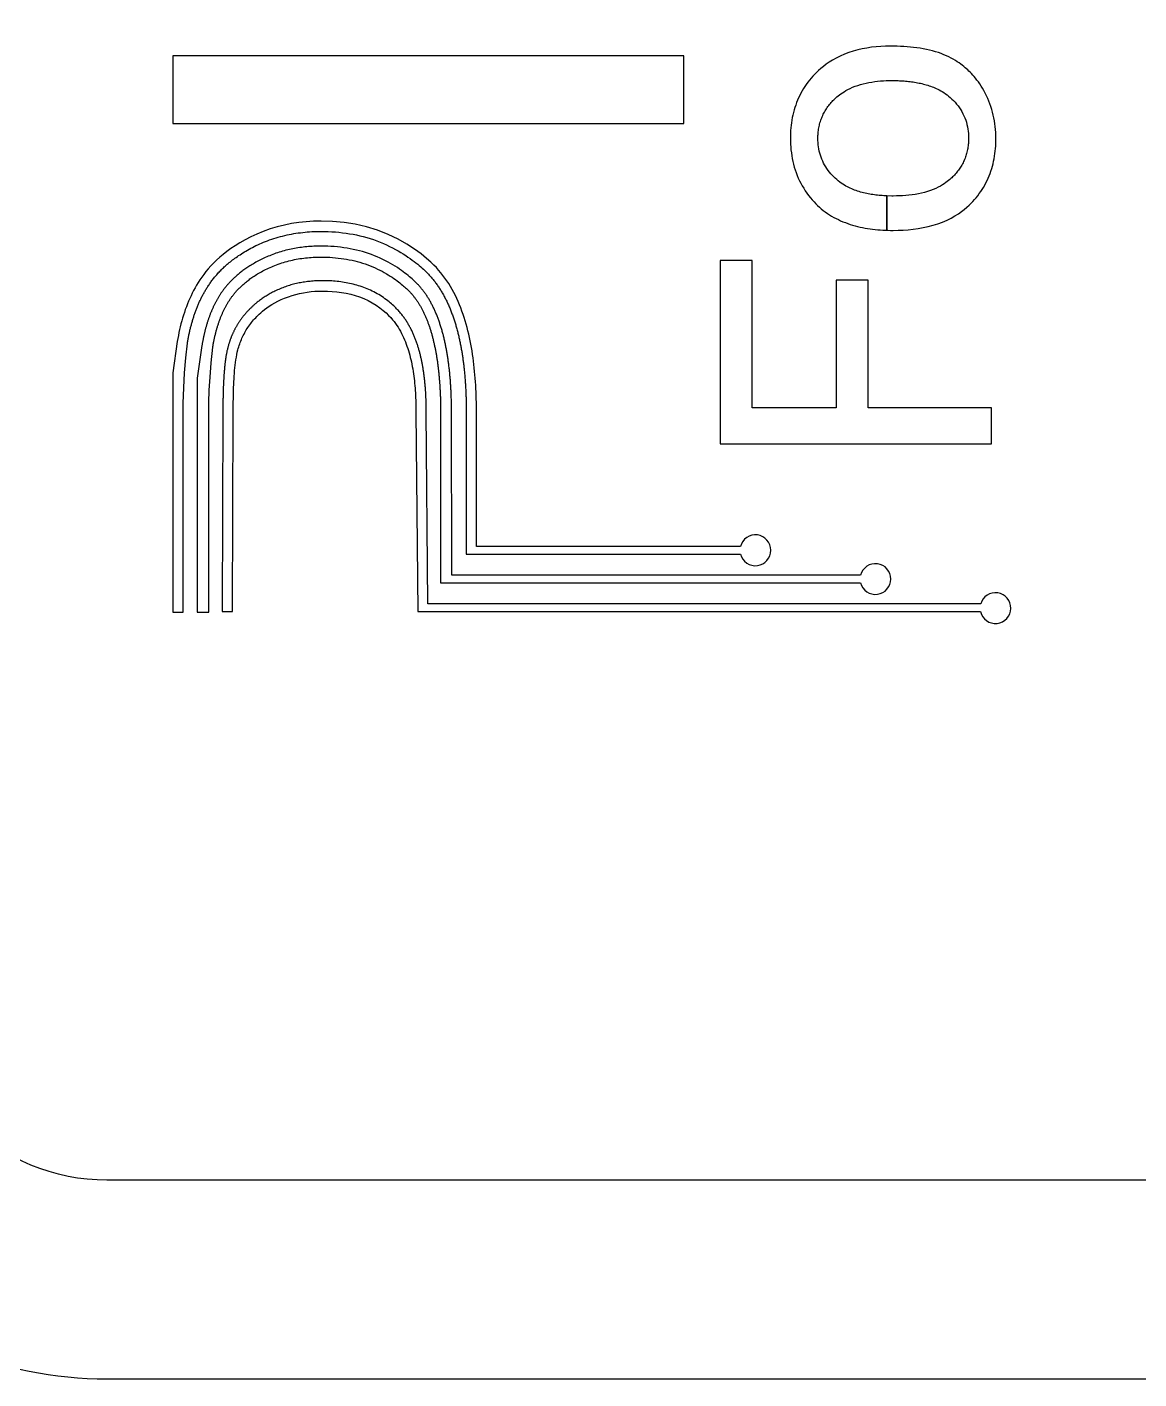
# Model space of a CAD drawing. Header units: millimetres. Extents: x 0 to 20, y 0 to 10.
# Drawn here: x 1.31 to 1.87, y 1.15 to 1.831 of the extents above; entities that cross this region are included whole.
import ezdxf

# ---------------------------------------------------------------- set-up
doc = ezdxf.new("R2010")
doc.units = ezdxf.units.MM
doc.header["$MEASUREMENT"] = 0
for name, color, linetype in [('Etch Layer 1', 10, 'Continuous'), ('Etch Layer 2', 112, 'Continuous'), ('Metal Layer 1', 52, 'Continuous')]:
    doc.layers.add(name, color=color, linetype=linetype)

msp = doc.modelspace()

# ---------------------------------------------------------------- linework, layer by layer
at = {"layer": 'Etch Layer 1'}
msp.add_lwpolyline([(3.7715, 1.25), (1.35, 1.25, -0.414214), (1.25, 1.35), (1.25, 4.475, 0.414214), (1.15, 4.575), (0.75, 4.575), (0.75, 4.475), (1.05, 4.475, -0.414214), (1.15, 4.375), (1.15, 1.35, 0.414214), (1.35, 1.15), (3.6715, 1.15, -0.414214)], format="xyb", dxfattribs=at)
at = {"layer": 'Etch Layer 2'}
msp.add_lwpolyline([(3.7715, 1.25), (1.35, 1.25, -0.414214), (1.25, 1.35), (1.25, 4.475, 0.414214), (1.15, 4.575), (0.75, 4.575), (0.75, 4.475), (1.05, 4.475, -0.414214), (1.15, 4.375), (1.15, 1.35, 0.414214), (1.35, 1.15), (3.6715, 1.15, -0.414214)], format="xyb", dxfattribs=at)
at = {"layer": 'Metal Layer 1'}
msp.add_lwpolyline([(1.74253, 1.72824), (1.74268, 1.74554), (1.74109, 1.74562), (1.7403, 1.74567), (1.73951, 1.74573), (1.73872, 1.7458), (1.73793, 1.74588), (1.73714, 1.74597), (1.73636, 1.74607), (1.73557, 1.74618), (1.73479, 1.7463), (1.73402, 1.74643), (1.73324, 1.74658), (1.73247, 1.74673), (1.7317, 1.7469), (1.73093, 1.74708), (1.73016, 1.74728), (1.7294, 1.74749), (1.72864, 1.74771), (1.72789, 1.74795), (1.72714, 1.7482), (1.7264, 1.74847), (1.72567, 1.74876), (1.72494, 1.74906), (1.72421, 1.74938), (1.72347, 1.74973), (1.72273, 1.75011), (1.72198, 1.75051), (1.72122, 1.75095), (1.72046, 1.75143), (1.71969, 1.75194), (1.71893, 1.7525), (1.71816, 1.75309), (1.71739, 1.75373), (1.71663, 1.75441), (1.71587, 1.75514), (1.71511, 1.75592), (1.71439, 1.75673), (1.7137, 1.75755), (1.71304, 1.75841), (1.71242, 1.75928), (1.71183, 1.76018), (1.71129, 1.7611), (1.71078, 1.76205), (1.71031, 1.76302), (1.70988, 1.76402), (1.70949, 1.76503), (1.70915, 1.76606), (1.70885, 1.76709), (1.70859, 1.76813), (1.70838, 1.76918), (1.70821, 1.77024), (1.70808, 1.77131), (1.70798, 1.77238), (1.70793, 1.77346), (1.70791, 1.77455), (1.70792, 1.77521), (1.70794, 1.77587), (1.70797, 1.77652), (1.70802, 1.77718), (1.70809, 1.77783), (1.70816, 1.77848), (1.70826, 1.77914), (1.70837, 1.77978), (1.70849, 1.78043), (1.70863, 1.78107), (1.70879, 1.78171), (1.70896, 1.78234), (1.70915, 1.78297), (1.70935, 1.7836), (1.70957, 1.78421), (1.70981, 1.78482), (1.71006, 1.78543), (1.71033, 1.78603), (1.71061, 1.78663), (1.71091, 1.78721), (1.71122, 1.78778), (1.71155, 1.78835), (1.71189, 1.7889), (1.71224, 1.78945), (1.7126, 1.78998), (1.71298, 1.79051), (1.71337, 1.79103), (1.71378, 1.79154), (1.71419, 1.79204), (1.71462, 1.79253), (1.71506, 1.79301), (1.7155, 1.79349), (1.71597, 1.79395), (1.71644, 1.79441), (1.71692, 1.79486), (1.71745, 1.79534), (1.71804, 1.79584), (1.7187, 1.79636), (1.71942, 1.7969), (1.72022, 1.79745), (1.72108, 1.79801), (1.72203, 1.79857), (1.72305, 1.79912), (1.72416, 1.79967), (1.72535, 1.8002), (1.72663, 1.80071), (1.72799, 1.80119), (1.72937, 1.80162), (1.73077, 1.802), (1.73218, 1.80234), (1.73361, 1.80263), (1.73505, 1.80288), (1.7365, 1.80309), (1.73795, 1.80326), (1.73941, 1.80339), (1.74087, 1.8035), (1.74232, 1.80357), (1.74377, 1.80361), (1.74521, 1.80362), (1.74597, 1.80362), (1.74673, 1.80361), (1.74749, 1.80359), (1.74825, 1.80357), (1.74901, 1.80354), (1.74977, 1.8035), (1.75053, 1.80345), (1.75129, 1.8034), (1.75205, 1.80334), (1.75281, 1.80327), (1.75357, 1.80319), (1.75432, 1.8031), (1.75508, 1.80301), (1.75583, 1.8029), (1.75657, 1.80279), (1.75732, 1.80266), (1.75806, 1.80253), (1.75881, 1.80238), (1.75955, 1.80222), (1.76029, 1.80205), (1.76102, 1.80187), (1.76176, 1.80168), (1.76249, 1.80147), (1.76321, 1.80125), (1.76393, 1.80102), (1.76465, 1.80077), (1.76536, 1.80051), (1.76607, 1.80023), (1.76676, 1.79994), (1.76747, 1.79963), (1.7682, 1.79928), (1.76895, 1.7989), (1.76971, 1.79849), (1.77049, 1.79803), (1.77129, 1.79753), (1.77209, 1.79699), (1.7729, 1.7964), (1.77372, 1.79576), (1.77454, 1.79506), (1.77536, 1.79431), (1.77618, 1.7935), (1.77698, 1.79265), (1.77774, 1.79176), (1.77846, 1.79085), (1.77914, 1.78991), (1.77978, 1.78895), (1.78038, 1.78795), (1.78093, 1.78693), (1.78144, 1.78588), (1.78189, 1.7848), (1.7823, 1.7837), (1.78265, 1.78259), (1.78296, 1.78147), (1.78321, 1.78034), (1.78341, 1.7792), (1.78357, 1.77805), (1.78368, 1.77689), (1.78374, 1.77572), (1.78376, 1.77455), (1.78376, 1.77391), (1.78374, 1.77327), (1.78371, 1.77263), (1.78366, 1.77199), (1.7836, 1.77136), (1.78353, 1.77072), (1.78344, 1.77009), (1.78334, 1.76946), (1.78323, 1.76883), (1.78309, 1.7682), (1.78295, 1.76758), (1.78279, 1.76696), (1.78261, 1.76635), (1.78242, 1.76574), (1.78222, 1.76514), (1.782, 1.76454), (1.78176, 1.76395), (1.78151, 1.76336), (1.78124, 1.76278), (1.78096, 1.7622), (1.78067, 1.76164), (1.78036, 1.76108), (1.78004, 1.76053), (1.77971, 1.76), (1.77936, 1.75947), (1.779, 1.75895), (1.77863, 1.75844), (1.77825, 1.75794), (1.77786, 1.75744), (1.77745, 1.75696), (1.77704, 1.75648), (1.77661, 1.75601), (1.77617, 1.75555), (1.77572, 1.7551), (1.77526, 1.75466), (1.7748, 1.75422), (1.77429, 1.75377), (1.77372, 1.75329), (1.77306, 1.75277), (1.77233, 1.75222), (1.77151, 1.75165), (1.77061, 1.75108), (1.76961, 1.75049), (1.76851, 1.74991), (1.76731, 1.74934), (1.766, 1.74878), (1.76459, 1.74825), (1.7631, 1.74775), (1.76159, 1.74731), (1.76005, 1.74693), (1.75849, 1.7466), (1.75692, 1.74632), (1.75534, 1.74608), (1.75376, 1.74589), (1.75216, 1.74573), (1.75057, 1.74562), (1.74899, 1.74554), (1.74741, 1.7455), (1.74584, 1.74548), (1.74505, 1.74548), (1.74268, 1.74554), (1.74253, 1.72823), (1.74317, 1.72822), (1.74445, 1.72819), (1.74573, 1.72818), (1.74826, 1.72822), (1.7508, 1.72832), (1.75334, 1.7285), (1.75588, 1.72876), (1.75841, 1.72911), (1.76091, 1.72956), (1.7634, 1.7301), (1.76585, 1.73075), (1.76826, 1.73151), (1.77063, 1.73239), (1.77291, 1.73337), (1.775, 1.7344), (1.77691, 1.73547), (1.77865, 1.73656), (1.78021, 1.73766), (1.78162, 1.73875), (1.78288, 1.73981), (1.78399, 1.74082), (1.78497, 1.74178), (1.78587, 1.74272), (1.78674, 1.74367), (1.78757, 1.74465), (1.78838, 1.74565), (1.78915, 1.74667), (1.78988, 1.74771), (1.79059, 1.74877), (1.79126, 1.74985), (1.79189, 1.75096), (1.7925, 1.75209), (1.79307, 1.75324), (1.79361, 1.75441), (1.79411, 1.75561), (1.79457, 1.75682), (1.795, 1.75804), (1.7954, 1.75927), (1.79575, 1.76051), (1.79607, 1.76175), (1.79636, 1.76301), (1.79661, 1.76427), (1.79683, 1.76554), (1.79702, 1.76681), (1.79717, 1.76809), (1.7973, 1.76938), (1.7974, 1.77066), (1.79746, 1.77196), (1.7975, 1.77325), (1.79752, 1.77455), (1.7975, 1.77603), (1.79744, 1.7775), (1.79734, 1.77897), (1.7972, 1.78044), (1.79701, 1.7819), (1.79679, 1.78336), (1.79652, 1.78481), (1.7962, 1.78625), (1.79584, 1.78768), (1.79544, 1.7891), (1.795, 1.7905), (1.79451, 1.79189), (1.79398, 1.79326), (1.79341, 1.79462), (1.79279, 1.79596), (1.79214, 1.79728), (1.79146, 1.79854), (1.79078, 1.79973), (1.79008, 1.80086), (1.78939, 1.80192), (1.78869, 1.80292), (1.78799, 1.80387), (1.78729, 1.80475), (1.7866, 1.80559), (1.78591, 1.80636), (1.78524, 1.80709), (1.78458, 1.80777), (1.78394, 1.8084), (1.78332, 1.80898), (1.78271, 1.80954), (1.78206, 1.8101), (1.78136, 1.81069), (1.78061, 1.81128), (1.77982, 1.81188), (1.77897, 1.81249), (1.77806, 1.81311), (1.7771, 1.81372), (1.77608, 1.81432), (1.77499, 1.81492), (1.77384, 1.8155), (1.77262, 1.81607), (1.77133, 1.81663), (1.76997, 1.81716), (1.76854, 1.81766), (1.76708, 1.81812), (1.76558, 1.81854), (1.76406, 1.81892), (1.76251, 1.81927), (1.76094, 1.81957), (1.75935, 1.81985), (1.75774, 1.82008), (1.75611, 1.82029), (1.75446, 1.82046), (1.7528, 1.82061), (1.75113, 1.82072), (1.74945, 1.82081), (1.74777, 1.82087), (1.74607, 1.8209), (1.74438, 1.82092), (1.74201, 1.82088), (1.73965, 1.82078), (1.73728, 1.8206), (1.73493, 1.82034), (1.73259, 1.82), (1.73026, 1.81957), (1.72796, 1.81905), (1.72569, 1.81842), (1.72344, 1.8177), (1.72123, 1.81686), (1.7191, 1.81593), (1.71712, 1.81495), (1.71529, 1.81393), (1.7136, 1.81288), (1.71206, 1.81182), (1.71065, 1.81075), (1.70937, 1.8097), (1.70821, 1.80867), (1.70717, 1.80767), (1.70623, 1.80672), (1.70533, 1.80576), (1.70447, 1.80478), (1.70364, 1.80377), (1.70284, 1.80275), (1.70207, 1.8017), (1.70134, 1.80063), (1.70064, 1.79954), (1.69998, 1.79842), (1.69935, 1.79729), (1.69875, 1.79613), (1.69819, 1.79495), (1.69766, 1.79374), (1.69717, 1.79252), (1.69672, 1.79128), (1.6963, 1.79004), (1.69593, 1.78879), (1.69559, 1.78753), (1.69529, 1.78626), (1.69502, 1.78498), (1.69479, 1.78369), (1.69459, 1.7824), (1.69442, 1.78111), (1.69429, 1.7798), (1.69418, 1.7785), (1.69411, 1.77718), (1.69407, 1.77587), (1.69405, 1.77455), (1.69407, 1.77307), (1.69413, 1.7716), (1.69422, 1.77013), (1.69435, 1.76867), (1.69453, 1.76722), (1.69474, 1.76577), (1.695, 1.76432), (1.69529, 1.76289), (1.69564, 1.76147), (1.69603, 1.76005), (1.69647, 1.75864), (1.69695, 1.75725), (1.69748, 1.75588), (1.69805, 1.75453), (1.69866, 1.7532), (1.69932, 1.7519), (1.70002, 1.75063), (1.70076, 1.74938), (1.70155, 1.74816), (1.70237, 1.74696), (1.70324, 1.74578), (1.70415, 1.74463), (1.7051, 1.7435), (1.70595, 1.74255), (1.70683, 1.74163), (1.70773, 1.74074), (1.70867, 1.73988), (1.70963, 1.73905), (1.71062, 1.73825), (1.71164, 1.73748), (1.71268, 1.73675), (1.71375, 1.73604), (1.71483, 1.73538), (1.71594, 1.73474), (1.71706, 1.73414), (1.7182, 1.73358), (1.71936, 1.73304), (1.72053, 1.73254), (1.72172, 1.73207), (1.72292, 1.73163), (1.72414, 1.73122), (1.72536, 1.73084), (1.7266, 1.73049), (1.72784, 1.73017), (1.7291, 1.72987), (1.73036, 1.72961), (1.73162, 1.72936), (1.73289, 1.72915), (1.73417, 1.72895), (1.73545, 1.72878), (1.73674, 1.72864), (1.73802, 1.72851), (1.73931, 1.72841), (1.7406, 1.72833), (1.74253, 1.72823)], dxfattribs=at)
for points in [[(1.38316, 1.81607), (1.38316, 1.78195), (1.64045, 1.78195), (1.64045, 1.81607)], [(1.65863, 1.71308), (1.65863, 1.62076), (1.79533, 1.62076), (1.79533, 1.63889), (1.73323, 1.63889), (1.73323, 1.70307), (1.71708, 1.70307), (1.71708, 1.63889), (1.67478, 1.63889), (1.67478, 1.71308)]]:
    msp.add_lwpolyline(points, close=True, dxfattribs=at)
for points in [[(1.53087, 1.63645), (1.53084, 1.56519), (1.66893, 1.56519, 7.872983), (1.66893, 1.56907), (1.53601, 1.56907), (1.53604, 1.63644), (1.53603, 1.63815), (1.53602, 1.63987), (1.53599, 1.64159), (1.53595, 1.64332), (1.53589, 1.64505), (1.53583, 1.64679), (1.53574, 1.64852), (1.53565, 1.65026), (1.53554, 1.65199), (1.53541, 1.65373), (1.53527, 1.65546), (1.53511, 1.65719), (1.53494, 1.65892), (1.53474, 1.66064), (1.53453, 1.66236), (1.53431, 1.66407), (1.53406, 1.66577), (1.53379, 1.66747), (1.53351, 1.66916), (1.5332, 1.67084), (1.53287, 1.67253), (1.53252, 1.67422), (1.53214, 1.6759), (1.53174, 1.67758), (1.53131, 1.67926), (1.53085, 1.68093), (1.53037, 1.68259), (1.52985, 1.68425), (1.52931, 1.68589), (1.52873, 1.68752), (1.52813, 1.68913), (1.52749, 1.69073), (1.52682, 1.69231), (1.52612, 1.69387), (1.52538, 1.69541), (1.5246, 1.69694), (1.52379, 1.69843), (1.52293, 1.69991), (1.52204, 1.70136), (1.52111, 1.70278), (1.52014, 1.70417), (1.51912, 1.70554), (1.51807, 1.70687), (1.51696, 1.70817), (1.51582, 1.70943), (1.51462, 1.71066), (1.51304, 1.71217), (1.51088, 1.7141), (1.50814, 1.71634), (1.50483, 1.71877), (1.50096, 1.72129), (1.49652, 1.7238), (1.49153, 1.72618), (1.48613, 1.72829), (1.48062, 1.72997), (1.47502, 1.73125), (1.46934, 1.73214), (1.46359, 1.73266), (1.45779, 1.73283), (1.45405, 1.73276), (1.45033, 1.73253), (1.44663, 1.73214), (1.44296, 1.73159), (1.43931, 1.73087), (1.4357, 1.72997), (1.43212, 1.7289), (1.42867, 1.72768), (1.42541, 1.72635), (1.42236, 1.72494), (1.41952, 1.72348), (1.41689, 1.72198), (1.41448, 1.72048), (1.41228, 1.719), (1.41031, 1.71756), (1.40848, 1.71612), (1.40677, 1.71467), (1.40517, 1.71322), (1.40369, 1.71176), (1.4023, 1.71031), (1.40102, 1.70886), (1.39983, 1.70743), (1.39873, 1.70601), (1.39771, 1.70461), (1.39677, 1.70324), (1.39591, 1.7019), (1.39512, 1.7006), (1.39437, 1.6993), (1.39365, 1.69798), (1.39296, 1.69664), (1.39231, 1.69529), (1.39168, 1.69393), (1.39108, 1.69255), (1.39051, 1.69116), (1.38997, 1.68976), (1.38945, 1.68834), (1.38897, 1.68692), (1.3885, 1.68549), (1.38807, 1.68404), (1.38766, 1.68259), (1.38727, 1.68114), (1.3869, 1.67967), (1.38656, 1.67821), (1.38624, 1.67673), (1.38595, 1.67526), (1.38567, 1.67378), (1.38542, 1.6723), (1.38316, 1.65655), (1.38316, 1.53596), (1.38833, 1.53596), (1.38833, 1.54136), (1.38829, 1.54136), (1.38829, 1.63327), (1.38839, 1.64112), (1.38867, 1.64887), (1.38911, 1.6565), (1.38973, 1.66403), (1.39052, 1.67146), (1.39059, 1.67192), (1.39067, 1.67238), (1.39075, 1.67285), (1.39084, 1.67331), (1.39092, 1.67377), (1.39101, 1.67424), (1.3911, 1.6747), (1.3912, 1.67516), (1.39129, 1.67562), (1.39139, 1.67608), (1.39149, 1.67654), (1.39159, 1.677), (1.39169, 1.67746), (1.3918, 1.67791), (1.3919, 1.67837), (1.39201, 1.67883), (1.39213, 1.67928), (1.39224, 1.67973), (1.39236, 1.68019), (1.39248, 1.68064), (1.3926, 1.68109), (1.39272, 1.68154), (1.39285, 1.68199), (1.39298, 1.68244), (1.39311, 1.68288), (1.39325, 1.68333), (1.39338, 1.68377), (1.39352, 1.68422), (1.39366, 1.68466), (1.39381, 1.6851), (1.39395, 1.68554), (1.3941, 1.68598), (1.39425, 1.68642), (1.39441, 1.68685), (1.39456, 1.68729), (1.39472, 1.68772), (1.39488, 1.68815), (1.39505, 1.68858), (1.39522, 1.68901), (1.39539, 1.68944), (1.39556, 1.68986), (1.39573, 1.69029), (1.39591, 1.69071), (1.39609, 1.69113), (1.39628, 1.69155), (1.39646, 1.69197), (1.39665, 1.69239), (1.39684, 1.6928), (1.39704, 1.69321), (1.39724, 1.69363), (1.39744, 1.69404), (1.39764, 1.69444), (1.39784, 1.69485), (1.39805, 1.69525), (1.39827, 1.69566), (1.39848, 1.69606), (1.3987, 1.69645), (1.39892, 1.69685), (1.39914, 1.69724), (1.39937, 1.69763), (1.3996, 1.69803), (1.39983, 1.69842), (1.40007, 1.69881), (1.40032, 1.69921), (1.40057, 1.6996), (1.40083, 1.70001), (1.40109, 1.70041), (1.40137, 1.70082), (1.40165, 1.70123), (1.40194, 1.70164), (1.40223, 1.70206), (1.40254, 1.70248), (1.40285, 1.7029), (1.40317, 1.70332), (1.4035, 1.70374), (1.40383, 1.70416), (1.40418, 1.70459), (1.40453, 1.70502), (1.4049, 1.70545), (1.40527, 1.70588), (1.40565, 1.70631), (1.40605, 1.70674), (1.40645, 1.70718), (1.40686, 1.70761), (1.40728, 1.70805), (1.40772, 1.70849), (1.40816, 1.70892), (1.40861, 1.70936), (1.40908, 1.7098), (1.40956, 1.71023), (1.41004, 1.71067), (1.41054, 1.71111), (1.41106, 1.71155), (1.41158, 1.71198), (1.41211, 1.71242), (1.41266, 1.71285), (1.41322, 1.71329), (1.4138, 1.71372), (1.41439, 1.71416), (1.415, 1.7146), (1.41564, 1.71505), (1.41629, 1.7155), (1.41698, 1.71595), (1.41768, 1.7164), (1.41841, 1.71686), (1.41916, 1.71732), (1.41993, 1.71778), (1.42072, 1.71824), (1.42154, 1.71869), (1.42238, 1.71915), (1.42324, 1.7196), (1.42412, 1.72005), (1.42502, 1.72049), (1.42594, 1.72092), (1.42688, 1.72135), (1.42785, 1.72177), (1.42883, 1.72219), (1.42983, 1.72259), (1.43086, 1.72298), (1.4319, 1.72337), (1.43296, 1.72374), (1.43404, 1.72409), (1.43514, 1.72444), (1.43624, 1.72476), (1.43734, 1.72507), (1.43845, 1.72535), (1.43956, 1.72562), (1.44067, 1.72588), (1.44179, 1.72611), (1.44291, 1.72633), (1.44403, 1.72653), (1.44516, 1.72672), (1.44629, 1.72688), (1.44743, 1.72703), (1.44856, 1.72717), (1.44971, 1.72729), (1.45085, 1.72739), (1.452, 1.72747), (1.45315, 1.72754), (1.4543, 1.7276), (1.45546, 1.72763), (1.45662, 1.72766), (1.45778, 1.72767), (1.45961, 1.72765), (1.46142, 1.7276), (1.46322, 1.72751), (1.46502, 1.72739), (1.4668, 1.72723), (1.46858, 1.72703), (1.47035, 1.7268), (1.47211, 1.72652), (1.47387, 1.72621), (1.47561, 1.72586), (1.47734, 1.72547), (1.47906, 1.72504), (1.48077, 1.72457), (1.48246, 1.72406), (1.48415, 1.72351), (1.48583, 1.72291), (1.4875, 1.72227), (1.48914, 1.72159), (1.49074, 1.72088), (1.49229, 1.72015), (1.49378, 1.7194), (1.49522, 1.71864), (1.4966, 1.71787), (1.49792, 1.71709), (1.49918, 1.71631), (1.50039, 1.71554), (1.50154, 1.71476), (1.50264, 1.714), (1.50368, 1.71324), (1.50465, 1.7125), (1.50557, 1.71179), (1.50644, 1.71109), (1.50724, 1.71042), (1.50798, 1.70978), (1.50866, 1.70918), (1.50929, 1.70861), (1.50985, 1.70808), (1.51036, 1.7076), (1.5108, 1.70717), (1.51119, 1.70678), (1.51154, 1.70642), (1.51189, 1.70606), (1.51224, 1.70569), (1.51258, 1.70532), (1.51291, 1.70495), (1.51325, 1.70457), (1.51358, 1.70419), (1.5139, 1.7038), (1.51422, 1.70341), (1.51454, 1.70301), (1.51485, 1.70262), (1.51516, 1.70222), (1.51546, 1.70181), (1.51577, 1.7014), (1.51606, 1.70099), (1.51636, 1.70058), (1.51665, 1.70016), (1.51693, 1.69974), (1.51721, 1.69931), (1.51749, 1.69888), (1.51777, 1.69845), (1.51804, 1.69802), (1.51831, 1.69758), (1.51857, 1.69714), (1.51883, 1.69669), (1.51909, 1.69625), (1.51934, 1.6958), (1.51959, 1.69534), (1.51984, 1.69489), (1.52008, 1.69443), (1.52032, 1.69397), (1.52056, 1.6935), (1.52079, 1.69304), (1.52102, 1.69257), (1.52124, 1.69209), (1.52147, 1.69162), (1.52168, 1.69114), (1.5219, 1.69066), (1.52211, 1.69018), (1.52232, 1.6897), (1.52253, 1.68921), (1.52273, 1.68872), (1.52293, 1.68823), (1.52313, 1.68774), (1.52332, 1.68724), (1.52351, 1.68675), (1.5237, 1.68625), (1.52388, 1.68574), (1.52406, 1.68524), (1.52424, 1.68473), (1.52442, 1.68423), (1.52459, 1.68372), (1.52476, 1.68321), (1.52492, 1.68269), (1.52509, 1.68218), (1.52525, 1.68166), (1.52541, 1.68115), (1.52556, 1.68063), (1.52571, 1.68011), (1.52586, 1.67959), (1.52601, 1.67907), (1.52615, 1.67854), (1.52629, 1.67802), (1.52643, 1.67749), (1.52657, 1.67697), (1.5267, 1.67644), (1.52683, 1.67591), (1.52696, 1.67538), (1.52708, 1.67485), (1.52721, 1.67432), (1.52732, 1.67379), (1.52744, 1.67326), (1.52756, 1.67273), (1.52767, 1.67219), (1.52778, 1.67166), (1.52789, 1.67113), (1.52799, 1.67059), (1.52809, 1.67006), (1.52819, 1.66952), (1.52829, 1.66899), (1.52839, 1.66845), (1.52848, 1.66792), (1.52857, 1.66738), (1.52866, 1.66685), (1.52875, 1.66631), (1.52883, 1.66577), (1.52892, 1.66523), (1.529, 1.66469), (1.52908, 1.66415), (1.52915, 1.66361), (1.52923, 1.66306), (1.5293, 1.66252), (1.52938, 1.66197), (1.52945, 1.66143), (1.52951, 1.66088), (1.52958, 1.66033), (1.52964, 1.65978), (1.52971, 1.65923), (1.52977, 1.65868), (1.52982, 1.65813), (1.52988, 1.65758), (1.52994, 1.65702), (1.52999, 1.65647), (1.53004, 1.65592), (1.53009, 1.65536), (1.53014, 1.65481), (1.53019, 1.65425), (1.53023, 1.6537), (1.53027, 1.65314), (1.53032, 1.65258), (1.53036, 1.65203), (1.53039, 1.65147), (1.53043, 1.65091), (1.53047, 1.65036), (1.5305, 1.6498), (1.53053, 1.64924), (1.53056, 1.64868), (1.53059, 1.64812), (1.53062, 1.64757), (1.53064, 1.64701), (1.53067, 1.64645), (1.53069, 1.64589), (1.53071, 1.64533), (1.53073, 1.64478), (1.53075, 1.64422), (1.53077, 1.64366), (1.53078, 1.6431), (1.5308, 1.64255), (1.53081, 1.64199), (1.53082, 1.64143), (1.53083, 1.64088), (1.53084, 1.64032), (1.53085, 1.63977), (1.53086, 1.63921), (1.53086, 1.63866), (1.53087, 1.6381), (1.53087, 1.63755), (1.53087, 1.637)], [(1.45778, 1.72026), (1.45687, 1.72025), (1.45596, 1.72024), (1.45505, 1.72021), (1.45415, 1.72018), (1.45325, 1.72013), (1.45235, 1.72007), (1.45146, 1.72001), (1.45057, 1.71993), (1.44968, 1.71984), (1.4488, 1.71974), (1.44791, 1.71963), (1.44704, 1.71951), (1.44616, 1.71938), (1.44529, 1.71923), (1.44442, 1.71908), (1.44356, 1.71891), (1.4427, 1.71874), (1.44184, 1.71855), (1.44098, 1.71835), (1.44013, 1.71814), (1.43928, 1.71792), (1.43844, 1.71769), (1.43759, 1.71744), (1.43675, 1.71718), (1.43592, 1.71691), (1.43509, 1.71664), (1.43428, 1.71635), (1.43348, 1.71606), (1.43269, 1.71576), (1.43192, 1.71545), (1.43116, 1.71514), (1.43041, 1.71482), (1.42968, 1.71449), (1.42896, 1.71416), (1.42825, 1.71383), (1.42756, 1.71349), (1.42688, 1.71315), (1.42621, 1.7128), (1.42556, 1.71245), (1.42493, 1.7121), (1.4243, 1.71175), (1.4237, 1.7114), (1.4231, 1.71105), (1.42253, 1.7107), (1.42196, 1.71035), (1.42142, 1.71), (1.42089, 1.70965), (1.42037, 1.70931), (1.41987, 1.70897), (1.41939, 1.70863), (1.41892, 1.7083), (1.41847, 1.70797), (1.41803, 1.70764), (1.41761, 1.70732), (1.41719, 1.70699), (1.41678, 1.70667), (1.41638, 1.70634), (1.41598, 1.70601), (1.4156, 1.70569), (1.41522, 1.70536), (1.41485, 1.70504), (1.41449, 1.70471), (1.41414, 1.70439), (1.4138, 1.70407), (1.41346, 1.70374), (1.41313, 1.70342), (1.4128, 1.7031), (1.41249, 1.70278), (1.41218, 1.70246), (1.41187, 1.70214), (1.41158, 1.70182), (1.41129, 1.7015), (1.411, 1.70118), (1.41073, 1.70087), (1.41045, 1.70055), (1.41019, 1.70024), (1.40993, 1.69992), (1.40967, 1.69961), (1.40942, 1.6993), (1.40918, 1.69899), (1.40894, 1.69868), (1.40871, 1.69837), (1.40848, 1.69806), (1.40826, 1.69775), (1.40804, 1.69745), (1.40783, 1.69715), (1.40762, 1.69684), (1.40741, 1.69654), (1.40722, 1.69624), (1.40702, 1.69595), (1.40683, 1.69565), (1.40664, 1.69536), (1.40646, 1.69507), (1.40628, 1.69477), (1.4061, 1.69448), (1.40593, 1.69419), (1.40576, 1.6939), (1.40559, 1.6936), (1.40542, 1.69331), (1.40526, 1.69301), (1.40509, 1.69271), (1.40493, 1.69241), (1.40477, 1.69211), (1.40461, 1.69181), (1.40445, 1.69151), (1.4043, 1.6912), (1.40414, 1.69089), (1.40399, 1.69059), (1.40384, 1.69028), (1.40369, 1.68997), (1.40355, 1.68965), (1.4034, 1.68934), (1.40326, 1.68902), (1.40312, 1.68871), (1.40297, 1.68839), (1.40284, 1.68807), (1.4027, 1.68775), (1.40256, 1.68742), (1.40243, 1.6871), (1.4023, 1.68677), (1.40217, 1.68645), (1.40204, 1.68612), (1.40191, 1.68579), (1.40178, 1.68546), (1.40166, 1.68513), (1.40154, 1.6848), (1.40142, 1.68446), (1.4013, 1.68413), (1.40118, 1.68379), (1.40106, 1.68345), (1.40095, 1.68311), (1.40084, 1.68277), (1.40072, 1.68243), (1.40061, 1.68209), (1.40051, 1.68174), (1.4004, 1.6814), (1.40029, 1.68105), (1.40019, 1.6807), (1.40009, 1.68036), (1.39999, 1.68001), (1.39989, 1.67966), (1.39979, 1.67931), (1.39969, 1.67895), (1.3996, 1.6786), (1.39951, 1.67825), (1.39941, 1.67789), (1.39932, 1.67753), (1.39923, 1.67718), (1.39915, 1.67682), (1.39906, 1.67646), (1.39898, 1.6761), (1.39889, 1.67574), (1.39881, 1.67538), (1.39873, 1.67502), (1.39865, 1.67466), (1.39858, 1.67429), (1.3985, 1.67393), (1.39843, 1.67356), (1.39836, 1.6732), (1.39828, 1.67283), (1.39821, 1.67246), (1.39815, 1.6721), (1.39808, 1.67173), (1.39801, 1.67136), (1.39795, 1.67099), (1.39788, 1.67062), (1.39782, 1.67025), (1.39549, 1.65386), (1.39549, 1.53596), (1.40133, 1.53596), (1.40133, 1.6361), (1.40133, 1.64159), (1.40153, 1.64767), (1.40191, 1.65432), (1.40249, 1.66155), (1.40326, 1.66935), (1.40333, 1.66976), (1.4034, 1.67017), (1.40347, 1.67058), (1.40354, 1.67098), (1.40362, 1.67139), (1.40369, 1.67179), (1.40377, 1.67219), (1.40385, 1.67259), (1.40394, 1.67299), (1.40402, 1.67339), (1.40411, 1.67379), (1.40419, 1.67419), (1.40428, 1.67458), (1.40437, 1.67497), (1.40447, 1.67537), (1.40456, 1.67576), (1.40466, 1.67615), (1.40475, 1.67653), (1.40485, 1.67692), (1.40496, 1.6773), (1.40506, 1.67769), (1.40516, 1.67807), (1.40527, 1.67845), (1.40538, 1.67883), (1.40549, 1.6792), (1.4056, 1.67958), (1.40572, 1.67995), (1.40583, 1.68032), (1.40595, 1.68069), (1.40607, 1.68106), (1.40619, 1.68142), (1.40632, 1.68179), (1.40644, 1.68215), (1.40657, 1.68251), (1.4067, 1.68287), (1.40683, 1.68322), (1.40696, 1.68358), (1.4071, 1.68393), (1.40723, 1.68428), (1.40737, 1.68463), (1.40751, 1.68498), (1.40766, 1.68532), (1.4078, 1.68566), (1.40795, 1.686), (1.40809, 1.68634), (1.40824, 1.68667), (1.40839, 1.68701), (1.40855, 1.68734), (1.4087, 1.68767), (1.40886, 1.688), (1.40902, 1.68832), (1.40918, 1.68864), (1.40934, 1.68896), (1.4095, 1.68928), (1.40967, 1.6896), (1.40984, 1.68991), (1.41001, 1.69022), (1.41018, 1.69053), (1.41036, 1.69084), (1.41053, 1.69114), (1.41071, 1.69145), (1.41089, 1.69175), (1.41108, 1.69205), (1.41126, 1.69236), (1.41146, 1.69266), (1.41165, 1.69296), (1.41185, 1.69327), (1.41206, 1.69358), (1.41227, 1.69388), (1.41249, 1.69419), (1.41271, 1.69451), (1.41294, 1.69482), (1.41317, 1.69513), (1.41341, 1.69545), (1.41366, 1.69577), (1.41391, 1.69609), (1.41417, 1.6964), (1.41444, 1.69673), (1.41471, 1.69705), (1.41499, 1.69737), (1.41528, 1.6977), (1.41557, 1.69802), (1.41587, 1.69835), (1.41618, 1.69868), (1.4165, 1.69901), (1.41683, 1.69934), (1.41717, 1.69967), (1.41751, 1.7), (1.41787, 1.70033), (1.41823, 1.70067), (1.41861, 1.701), (1.41899, 1.70134), (1.41939, 1.70168), (1.41979, 1.70201), (1.42021, 1.70235), (1.42064, 1.70269), (1.42108, 1.70303), (1.42152, 1.70337), (1.42199, 1.70371), (1.42247, 1.70406), (1.42298, 1.70442), (1.42351, 1.70478), (1.42406, 1.70515), (1.42463, 1.70552), (1.42522, 1.70589), (1.42583, 1.70626), (1.42646, 1.70663), (1.4271, 1.70701), (1.42777, 1.70738), (1.42846, 1.70775), (1.42916, 1.70812), (1.42988, 1.70849), (1.43062, 1.70885), (1.43137, 1.70921), (1.43214, 1.70956), (1.43293, 1.7099), (1.43374, 1.71024), (1.43456, 1.71057), (1.4354, 1.71089), (1.43626, 1.71121), (1.43713, 1.71151), (1.43801, 1.7118), (1.4389, 1.71208), (1.43979, 1.71234), (1.4407, 1.71259), (1.4416, 1.71283), (1.44251, 1.71305), (1.44343, 1.71326), (1.44435, 1.71345), (1.44528, 1.71363), (1.44621, 1.7138), (1.44714, 1.71395), (1.44808, 1.71409), (1.44903, 1.71422), (1.44998, 1.71433), (1.45094, 1.71443), (1.4519, 1.71451), (1.45287, 1.71459), (1.45384, 1.71465), (1.45482, 1.71469), (1.4558, 1.71472), (1.45679, 1.71474), (1.45778, 1.71475), (1.45926, 1.71474), (1.46072, 1.7147), (1.46218, 1.71463), (1.46362, 1.71454), (1.46505, 1.71442), (1.46646, 1.71427), (1.46787, 1.7141), (1.46926, 1.7139), (1.47064, 1.71367), (1.47201, 1.71341), (1.47337, 1.71313), (1.47471, 1.71282), (1.47604, 1.71248), (1.47736, 1.71211), (1.47867, 1.71172), (1.47996, 1.71129), (1.48126, 1.71083), (1.48254, 1.71034), (1.4838, 1.70983), (1.48503, 1.70929), (1.48624, 1.70873), (1.4874, 1.70816), (1.48853, 1.70757), (1.48961, 1.70698), (1.49065, 1.70639), (1.49165, 1.70579), (1.49261, 1.70519), (1.49353, 1.70459), (1.4944, 1.704), (1.49524, 1.70341), (1.49603, 1.70283), (1.49678, 1.70227), (1.49749, 1.70172), (1.49815, 1.70118), (1.49877, 1.70067), (1.49934, 1.70018), (1.49987, 1.69972), (1.50035, 1.69928), (1.50079, 1.69888), (1.50118, 1.69851), (1.50153, 1.69817), (1.50185, 1.69786), (1.50212, 1.69759), (1.50234, 1.69736), (1.50257, 1.69712), (1.5028, 1.69687), (1.50303, 1.69662), (1.50325, 1.69637), (1.50348, 1.69612), (1.5037, 1.69586), (1.50392, 1.6956), (1.50414, 1.69534), (1.50436, 1.69507), (1.50457, 1.6948), (1.50478, 1.69452), (1.505, 1.69425), (1.50521, 1.69396), (1.50541, 1.69368), (1.50562, 1.69339), (1.50583, 1.6931), (1.50603, 1.69281), (1.50623, 1.69251), (1.50643, 1.69221), (1.50663, 1.6919), (1.50682, 1.69159), (1.50702, 1.69128), (1.50721, 1.69097), (1.5074, 1.69065), (1.50759, 1.69033), (1.50778, 1.69), (1.50797, 1.68967), (1.50815, 1.68934), (1.50834, 1.68901), (1.50852, 1.68867), (1.5087, 1.68833), (1.50887, 1.68799), (1.50905, 1.68764), (1.50922, 1.68729), (1.50939, 1.68693), (1.50956, 1.68658), (1.50973, 1.68622), (1.5099, 1.68586), (1.51006, 1.68549), (1.51023, 1.68512), (1.51039, 1.68475), (1.51055, 1.68438), (1.51071, 1.684), (1.51086, 1.68362), (1.51102, 1.68324), (1.51117, 1.68286), (1.51132, 1.68247), (1.51147, 1.68208), (1.51161, 1.68169), (1.51176, 1.68129), (1.5119, 1.68089), (1.51204, 1.68049), (1.51218, 1.68009), (1.51232, 1.67968), (1.51246, 1.67928), (1.51259, 1.67887), (1.51272, 1.67846), (1.51285, 1.67804), (1.51298, 1.67763), (1.5131, 1.67721), (1.51323, 1.67679), (1.51335, 1.67637), (1.51347, 1.67594), (1.51359, 1.67552), (1.51371, 1.67509), (1.51382, 1.67466), (1.51394, 1.67423), (1.51405, 1.6738), (1.51416, 1.67336), (1.51426, 1.67293), (1.51437, 1.67249), (1.51447, 1.67205), (1.51458, 1.67161), (1.51468, 1.67117), (1.51477, 1.67073), (1.51487, 1.67029), (1.51497, 1.66984), (1.51506, 1.6694), (1.51515, 1.66895), (1.51524, 1.66851), (1.51533, 1.66806), (1.51541, 1.66761), (1.5155, 1.66716), (1.51558, 1.66671), (1.51566, 1.66626), (1.51574, 1.6658), (1.51582, 1.66535), (1.51589, 1.6649), (1.51597, 1.66444), (1.51604, 1.66398), (1.51611, 1.66353), (1.51618, 1.66307), (1.51625, 1.6626), (1.51632, 1.66214), (1.51638, 1.66168), (1.51645, 1.66121), (1.51651, 1.66074), (1.51657, 1.66028), (1.51663, 1.65981), (1.51669, 1.65934), (1.51675, 1.65886), (1.5168, 1.65839), (1.51686, 1.65792), (1.51691, 1.65744), (1.51696, 1.65697), (1.51701, 1.65649), (1.51706, 1.65601), (1.51711, 1.65553), (1.51715, 1.65505), (1.5172, 1.65457), (1.51724, 1.65409), (1.51728, 1.65361), (1.51732, 1.65312), (1.51736, 1.65264), (1.5174, 1.65215), (1.51743, 1.65167), (1.51747, 1.65118), (1.5175, 1.6507), (1.51753, 1.65021), (1.51757, 1.64972), (1.5176, 1.64923), (1.51762, 1.64874), (1.51765, 1.64825), (1.51768, 1.64776), (1.5177, 1.64727), (1.51773, 1.64678), (1.51775, 1.64629), (1.51777, 1.6458), (1.51779, 1.64531), (1.51781, 1.64482), (1.51783, 1.64433), (1.51784, 1.64383), (1.51786, 1.64334), (1.51787, 1.64285), (1.51788, 1.64236), (1.5179, 1.64187), (1.51791, 1.64137), (1.51792, 1.64088), (1.51793, 1.64039), (1.51793, 1.6399), (1.51794, 1.6394), (1.51794, 1.63891), (1.51795, 1.63842), (1.51795, 1.63793), (1.51795, 1.63743), (1.51796, 1.63694), (1.51796, 1.63645), (1.51792, 1.55073), (1.72938, 1.55073, 7.872984), (1.72938, 1.5546), (1.52356, 1.5546), (1.52347, 1.63685), (1.52346, 1.63738), (1.52346, 1.63792), (1.52346, 1.63845), (1.52345, 1.63899), (1.52345, 1.63952), (1.52344, 1.64006), (1.52343, 1.64059), (1.52342, 1.64113), (1.52341, 1.64167), (1.5234, 1.6422), (1.52339, 1.64274), (1.52337, 1.64328), (1.52336, 1.64381), (1.52334, 1.64435), (1.52332, 1.64489), (1.5233, 1.64542), (1.52328, 1.64596), (1.52325, 1.6465), (1.52323, 1.64703), (1.5232, 1.64757), (1.52318, 1.6481), (1.52315, 1.64864), (1.52312, 1.64917), (1.52309, 1.64971), (1.52305, 1.65024), (1.52302, 1.65078), (1.52298, 1.65131), (1.52294, 1.65184), (1.52291, 1.65238), (1.52287, 1.65291), (1.52282, 1.65344), (1.52278, 1.65397), (1.52273, 1.6545), (1.52269, 1.65503), (1.52264, 1.65556), (1.52259, 1.65608), (1.52254, 1.65661), (1.52248, 1.65714), (1.52243, 1.65766), (1.52237, 1.65819), (1.52231, 1.65871), (1.52225, 1.65923), (1.52219, 1.65975), (1.52213, 1.66027), (1.52206, 1.66079), (1.52199, 1.66131), (1.52192, 1.66183), (1.52185, 1.66234), (1.52178, 1.66285), (1.52171, 1.66337), (1.52163, 1.66388), (1.52155, 1.66439), (1.52148, 1.6649), (1.52139, 1.6654), (1.52131, 1.66591), (1.52123, 1.66641), (1.52114, 1.66692), (1.52105, 1.66742), (1.52096, 1.66792), (1.52087, 1.66842), (1.52077, 1.66892), (1.52067, 1.66942), (1.52057, 1.66992), (1.52047, 1.67042), (1.52037, 1.67092), (1.52026, 1.67142), (1.52016, 1.67191), (1.52005, 1.67241), (1.51993, 1.6729), (1.51982, 1.67339), (1.5197, 1.67389), (1.51958, 1.67438), (1.51946, 1.67486), (1.51934, 1.67535), (1.51921, 1.67584), (1.51908, 1.67632), (1.51895, 1.67681), (1.51882, 1.67729), (1.51868, 1.67777), (1.51854, 1.67825), (1.5184, 1.67873), (1.51826, 1.6792), (1.51811, 1.67967), (1.51797, 1.68014), (1.51782, 1.68061), (1.51766, 1.68108), (1.51751, 1.68154), (1.51735, 1.68201), (1.51719, 1.68247), (1.51703, 1.68292), (1.51686, 1.68338), (1.51669, 1.68383), (1.51652, 1.68428), (1.51635, 1.68473), (1.51618, 1.68518), (1.516, 1.68562), (1.51582, 1.68606), (1.51564, 1.6865), (1.51545, 1.68693), (1.51526, 1.68736), (1.51507, 1.68779), (1.51488, 1.68821), (1.51469, 1.68864), (1.51449, 1.68906), (1.51429, 1.68947), (1.51408, 1.68989), (1.51388, 1.6903), (1.51367, 1.6907), (1.51346, 1.69111), (1.51325, 1.69151), (1.51303, 1.69191), (1.51281, 1.6923), (1.51259, 1.69269), (1.51237, 1.69308), (1.51214, 1.69347), (1.51191, 1.69385), (1.51168, 1.69422), (1.51144, 1.6946), (1.51121, 1.69497), (1.51097, 1.69534), (1.51072, 1.6957), (1.51048, 1.69606), (1.51023, 1.69641), (1.50998, 1.69677), (1.50973, 1.69712), (1.50947, 1.69746), (1.50921, 1.6978), (1.50895, 1.69814), (1.50869, 1.69847), (1.50842, 1.6988), (1.50815, 1.69913), (1.50788, 1.69945), (1.5076, 1.69977), (1.50733, 1.70009), (1.50704, 1.7004), (1.50676, 1.70071), (1.50647, 1.70101), (1.50619, 1.70131), (1.50589, 1.70161), (1.50554, 1.70195), (1.50514, 1.70234), (1.50469, 1.70277), (1.50419, 1.70324), (1.50363, 1.70374), (1.50302, 1.70428), (1.50236, 1.70485), (1.50164, 1.70545), (1.50086, 1.70607), (1.50004, 1.70671), (1.49916, 1.70737), (1.49822, 1.70805), (1.49724, 1.70873), (1.49621, 1.70943), (1.49512, 1.71012), (1.49399, 1.71082), (1.4928, 1.71151), (1.49156, 1.7122), (1.49027, 1.71288), (1.48893, 1.71355), (1.48754, 1.7142), (1.48611, 1.71483), (1.48465, 1.71543), (1.48316, 1.716), (1.48166, 1.71653), (1.48015, 1.71702), (1.47863, 1.71748), (1.4771, 1.7179), (1.47556, 1.71828), (1.474, 1.71863), (1.47243, 1.71894), (1.47085, 1.71922), (1.46926, 1.71947), (1.46765, 1.71968), (1.46604, 1.71986), (1.46441, 1.72), (1.46277, 1.72012), (1.46112, 1.7202), (1.45946, 1.72024)], [(1.41088, 1.66937), (1.41078, 1.669), (1.41069, 1.66863), (1.4106, 1.66826), (1.41051, 1.66788), (1.41042, 1.6675), (1.41034, 1.66712), (1.41027, 1.66674), (1.41019, 1.66635), (1.41012, 1.66597), (1.41005, 1.66558), (1.40998, 1.66518), (1.40991, 1.66479), (1.40985, 1.66439), (1.40979, 1.66399), (1.40973, 1.66359), (1.40967, 1.66319), (1.40962, 1.66279), (1.40957, 1.66239), (1.40951, 1.66198), (1.40947, 1.66158), (1.40942, 1.66117), (1.40937, 1.66077), (1.40933, 1.66036), (1.40928, 1.65996), (1.40924, 1.65955), (1.4092, 1.65915), (1.40917, 1.65875), (1.40913, 1.65834), (1.40909, 1.65794), (1.40906, 1.65755), (1.40903, 1.65715), (1.409, 1.65675), (1.40897, 1.65636), (1.40894, 1.65596), (1.40891, 1.65557), (1.40888, 1.65518), (1.40885, 1.65478), (1.40883, 1.65439), (1.4088, 1.65399), (1.40878, 1.65359), (1.40876, 1.65319), (1.40873, 1.65279), (1.40871, 1.65238), (1.40869, 1.65198), (1.40867, 1.65157), (1.40865, 1.65117), (1.40863, 1.65076), (1.40862, 1.65035), (1.4086, 1.64995), (1.40858, 1.64954), (1.40857, 1.64913), (1.40855, 1.64872), (1.40854, 1.64831), (1.40852, 1.6479), (1.40851, 1.64749), (1.4085, 1.64708), (1.40848, 1.64667), (1.40847, 1.64626), (1.40846, 1.64585), (1.40845, 1.64544), (1.40844, 1.64503), (1.40843, 1.64462), (1.40842, 1.64421), (1.40842, 1.6438), (1.40841, 1.64339), (1.4084, 1.64298), (1.40839, 1.64258), (1.40839, 1.64217), (1.40838, 1.64177), (1.40838, 1.64137), (1.40837, 1.64096), (1.40837, 1.64056), (1.40836, 1.64016), (1.40836, 1.63976), (1.40836, 1.63937), (1.40836, 1.63897), (1.40835, 1.63858), (1.40835, 1.63819), (1.40835, 1.6378), (1.40835, 1.63741), (1.40835, 1.63702), (1.40835, 1.63664), (1.40835, 1.63625), (1.40806, 1.53624), (1.41327, 1.53624), (1.41356, 1.63625), (1.41356, 1.63762), (1.41357, 1.63902), (1.41358, 1.64044), (1.4136, 1.64187), (1.41362, 1.64331), (1.41365, 1.64476), (1.41369, 1.64622), (1.41373, 1.64767), (1.41378, 1.64913), (1.41384, 1.65057), (1.41391, 1.652), (1.41399, 1.65341), (1.41408, 1.6548), (1.41418, 1.65617), (1.41429, 1.65756), (1.41442, 1.65895), (1.41457, 1.66034), (1.41474, 1.66172), (1.41492, 1.66307), (1.41513, 1.66439), (1.41537, 1.66566), (1.41563, 1.66688), (1.41591, 1.66802), (1.41612, 1.66877), (1.41634, 1.66952), (1.41658, 1.67027), (1.41683, 1.671), (1.41709, 1.67174), (1.41737, 1.67247), (1.41767, 1.67319), (1.41797, 1.6739), (1.4183, 1.67461), (1.41864, 1.67531), (1.41899, 1.67601), (1.41936, 1.6767), (1.41975, 1.67738), (1.42015, 1.67805), (1.42056, 1.67872), (1.42099, 1.67937), (1.42143, 1.68001), (1.42188, 1.68064), (1.42235, 1.68127), (1.42283, 1.68188), (1.42332, 1.68248), (1.42383, 1.68307), (1.42434, 1.68365), (1.42488, 1.68423), (1.42542, 1.68479), (1.426, 1.68536), (1.42669, 1.68601), (1.42747, 1.68672), (1.42837, 1.68748), (1.42937, 1.68829), (1.43048, 1.68912), (1.4317, 1.68997), (1.43303, 1.69083), (1.43447, 1.69168), (1.43602, 1.69252), (1.43769, 1.69333), (1.43946, 1.69411), (1.44131, 1.69481), (1.44317, 1.69543), (1.44506, 1.69597), (1.44696, 1.69642), (1.44888, 1.6968), (1.45081, 1.69711), (1.45276, 1.69734), (1.45472, 1.6975), (1.45669, 1.6976), (1.45866, 1.69763), (1.46102, 1.69759), (1.46338, 1.69746), (1.46574, 1.69725), (1.46808, 1.69695), (1.47041, 1.69654), (1.47271, 1.69603), (1.47498, 1.6954), (1.4772, 1.69466), (1.47938, 1.69381), (1.4815, 1.69283), (1.48357, 1.69172), (1.48557, 1.69049), (1.48741, 1.6892), (1.48906, 1.6879), (1.49052, 1.68662), (1.4918, 1.68539), (1.49289, 1.68424), (1.49381, 1.68319), (1.49456, 1.68226), (1.49526, 1.68132), (1.49593, 1.68037), (1.49657, 1.67939), (1.49718, 1.67839), (1.49775, 1.67738), (1.4983, 1.67634), (1.49883, 1.67529), (1.49932, 1.67423), (1.49979, 1.67316), (1.50023, 1.67207), (1.50065, 1.67097), (1.50104, 1.66987), (1.50142, 1.66876), (1.50176, 1.66765), (1.50209, 1.66653), (1.5024, 1.6654), (1.50269, 1.66425), (1.50297, 1.6631), (1.50323, 1.66194), (1.50347, 1.66077), (1.5037, 1.65959), (1.50391, 1.6584), (1.5041, 1.65721), (1.50428, 1.65601), (1.50445, 1.65481), (1.5046, 1.65361), (1.50474, 1.6524), (1.50487, 1.65119), (1.50498, 1.64998), (1.50509, 1.64876), (1.50518, 1.64755), (1.50525, 1.64635), (1.50532, 1.64514), (1.50538, 1.64394), (1.50543, 1.64274), (1.50547, 1.64154), (1.5055, 1.64036), (1.50552, 1.63917), (1.50553, 1.638), (1.50553, 1.63684), (1.50642, 1.53623), (1.78978, 1.53623, 7.87125), (1.78985, 1.5401), (1.51157, 1.5401), (1.51074, 1.63686), (1.51074, 1.63728), (1.51074, 1.63771), (1.51074, 1.63813), (1.51074, 1.63856), (1.51073, 1.63898), (1.51073, 1.63941), (1.51072, 1.63984), (1.51071, 1.64027), (1.5107, 1.64071), (1.51069, 1.64114), (1.51068, 1.64157), (1.51067, 1.64201), (1.51066, 1.64244), (1.51064, 1.64288), (1.51062, 1.64332), (1.51061, 1.64375), (1.51059, 1.64419), (1.51057, 1.64463), (1.51055, 1.64507), (1.51052, 1.64551), (1.5105, 1.64596), (1.51047, 1.6464), (1.51045, 1.64684), (1.51042, 1.64728), (1.51039, 1.64773), (1.51036, 1.64817), (1.51033, 1.64862), (1.51029, 1.64906), (1.51026, 1.64951), (1.51022, 1.64995), (1.51018, 1.6504), (1.51014, 1.65084), (1.5101, 1.65129), (1.51005, 1.65174), (1.51001, 1.65218), (1.50996, 1.65263), (1.50991, 1.65308), (1.50986, 1.65352), (1.50981, 1.65397), (1.50976, 1.65442), (1.5097, 1.65486), (1.50964, 1.65531), (1.50958, 1.65576), (1.50952, 1.6562), (1.50946, 1.65665), (1.50939, 1.6571), (1.50933, 1.65754), (1.50926, 1.65799), (1.50919, 1.65843), (1.50911, 1.65888), (1.50904, 1.65932), (1.50896, 1.65976), (1.50888, 1.66021), (1.5088, 1.66065), (1.50872, 1.66109), (1.50863, 1.66153), (1.50855, 1.66197), (1.50846, 1.66241), (1.50836, 1.66285), (1.50827, 1.66329), (1.50817, 1.66373), (1.50807, 1.66417), (1.50797, 1.6646), (1.50787, 1.66504), (1.50776, 1.66547), (1.50765, 1.66591), (1.50754, 1.66634), (1.50743, 1.66677), (1.50731, 1.6672), (1.5072, 1.66763), (1.50708, 1.66806), (1.50695, 1.66849), (1.50683, 1.66892), (1.5067, 1.66935), (1.50656, 1.66977), (1.50643, 1.6702), (1.50629, 1.67062), (1.50615, 1.67105), (1.506, 1.67148), (1.50586, 1.6719), (1.5057, 1.67233), (1.50555, 1.67275), (1.50539, 1.67318), (1.50523, 1.6736), (1.50506, 1.67403), (1.50489, 1.67445), (1.50472, 1.67488), (1.50454, 1.6753), (1.50436, 1.67572), (1.50418, 1.67614), (1.50399, 1.67656), (1.5038, 1.67698), (1.5036, 1.6774), (1.5034, 1.67781), (1.50319, 1.67823), (1.50298, 1.67864), (1.50277, 1.67905), (1.50255, 1.67946), (1.50233, 1.67987), (1.50211, 1.68028), (1.50187, 1.68068), (1.50164, 1.68109), (1.5014, 1.68149), (1.50115, 1.68189), (1.5009, 1.68229), (1.50065, 1.68268), (1.50039, 1.68308), (1.50013, 1.68347), (1.49986, 1.68386), (1.49958, 1.68424), (1.4993, 1.68463), (1.49902, 1.68501), (1.49873, 1.68539), (1.49844, 1.68576), (1.49813, 1.68613), (1.49781, 1.68652), (1.49747, 1.68693), (1.4971, 1.68735), (1.4967, 1.6878), (1.49628, 1.68825), (1.49583, 1.68872), (1.49536, 1.6892), (1.49487, 1.68969), (1.49434, 1.69019), (1.4938, 1.69069), (1.49322, 1.69121), (1.49262, 1.69172), (1.492, 1.69224), (1.49134, 1.69276), (1.49066, 1.69328), (1.48995, 1.6938), (1.48921, 1.69432), (1.48845, 1.69484), (1.48766, 1.69535), (1.48685, 1.69584), (1.48604, 1.69631), (1.48522, 1.69677), (1.48439, 1.69721), (1.48356, 1.69763), (1.48271, 1.69803), (1.48186, 1.69841), (1.48101, 1.69877), (1.48015, 1.69912), (1.47928, 1.69945), (1.47841, 1.69977), (1.47753, 1.70006), (1.47665, 1.70034), (1.47576, 1.7006), (1.47487, 1.70085), (1.47398, 1.70108), (1.47308, 1.7013), (1.47218, 1.7015), (1.47128, 1.70168), (1.47038, 1.70185), (1.46947, 1.702), (1.46857, 1.70215), (1.46767, 1.70227), (1.46676, 1.70238), (1.46586, 1.70248), (1.46496, 1.70257), (1.46405, 1.70264), (1.46315, 1.7027), (1.46225, 1.70275), (1.46135, 1.70279), (1.46045, 1.70282), (1.45956, 1.70283), (1.45866, 1.70284), (1.45796, 1.70284), (1.45726, 1.70283), (1.45655, 1.70281), (1.45585, 1.70278), (1.45514, 1.70275), (1.45444, 1.70271), (1.45374, 1.70266), (1.45303, 1.7026), (1.45233, 1.70253), (1.45163, 1.70246), (1.45093, 1.70238), (1.45023, 1.70229), (1.44953, 1.70219), (1.44882, 1.70208), (1.44813, 1.70196), (1.44743, 1.70184), (1.44673, 1.7017), (1.44603, 1.70156), (1.44534, 1.7014), (1.44464, 1.70124), (1.44395, 1.70107), (1.44326, 1.70088), (1.44257, 1.70069), (1.44188, 1.70049), (1.44119, 1.70027), (1.44051, 1.70005), (1.43983, 1.69982), (1.43915, 1.69957), (1.43847, 1.69932), (1.43779, 1.69906), (1.43712, 1.69878), (1.43646, 1.6985), (1.43581, 1.69821), (1.43518, 1.69792), (1.43456, 1.69762), (1.43395, 1.69732), (1.43336, 1.69702), (1.43278, 1.69671), (1.43222, 1.6964), (1.43166, 1.69609), (1.43113, 1.69577), (1.4306, 1.69546), (1.43009, 1.69514), (1.42959, 1.69482), (1.4291, 1.69451), (1.42863, 1.69419), (1.42817, 1.69387), (1.42772, 1.69356), (1.42729, 1.69325), (1.42687, 1.69294), (1.42646, 1.69263), (1.42607, 1.69232), (1.42569, 1.69202), (1.42532, 1.69173), (1.42497, 1.69144), (1.42463, 1.69115), (1.4243, 1.69087), (1.42398, 1.69059), (1.42368, 1.69032), (1.42339, 1.69006), (1.42311, 1.6898), (1.42285, 1.68956), (1.42259, 1.68932), (1.42236, 1.68909), (1.42213, 1.68887), (1.42192, 1.68866), (1.42171, 1.68845), (1.42151, 1.68824), (1.4213, 1.68803), (1.4211, 1.68782), (1.4209, 1.68761), (1.4207, 1.68739), (1.4205, 1.68718), (1.42031, 1.68696), (1.42011, 1.68674), (1.41992, 1.68652), (1.41973, 1.6863), (1.41954, 1.68608), (1.41935, 1.68586), (1.41916, 1.68564), (1.41898, 1.68541), (1.41879, 1.68518), (1.41861, 1.68495), (1.41843, 1.68472), (1.41825, 1.68449), (1.41807, 1.68426), (1.4179, 1.68403), (1.41772, 1.68379), (1.41755, 1.68356), (1.41738, 1.68332), (1.41721, 1.68308), (1.41704, 1.68284), (1.41688, 1.6826), (1.41671, 1.68236), (1.41655, 1.68211), (1.41639, 1.68187), (1.41623, 1.68162), (1.41607, 1.68137), (1.41591, 1.68113), (1.41576, 1.68088), (1.41561, 1.68062), (1.41546, 1.68037), (1.41531, 1.68012), (1.41516, 1.67986), (1.41501, 1.67961), (1.41487, 1.67935), (1.41473, 1.67909), (1.41459, 1.67883), (1.41445, 1.67857), (1.41431, 1.67831), (1.41418, 1.67805), (1.41405, 1.67779), (1.41392, 1.67753), (1.41379, 1.67727), (1.41366, 1.677), (1.41354, 1.67674), (1.41341, 1.67647), (1.41329, 1.67621), (1.41318, 1.67594), (1.41306, 1.67567), (1.41294, 1.67541), (1.41283, 1.67514), (1.41272, 1.67487), (1.41261, 1.6746), (1.4125, 1.67433), (1.4124, 1.67406), (1.41229, 1.67379), (1.41219, 1.67351), (1.41209, 1.67324), (1.41199, 1.67297), (1.4119, 1.67269), (1.4118, 1.67242), (1.41171, 1.67215), (1.41162, 1.67187), (1.41153, 1.67159), (1.41144, 1.67132), (1.41136, 1.67104), (1.41127, 1.67076), (1.41119, 1.67049), (1.41111, 1.67021), (1.41103, 1.66993), (1.41095, 1.66965)]]:
    msp.add_lwpolyline(points, format="xyb", close=True, dxfattribs=at)

doc.saveas('drawing.dxf')
